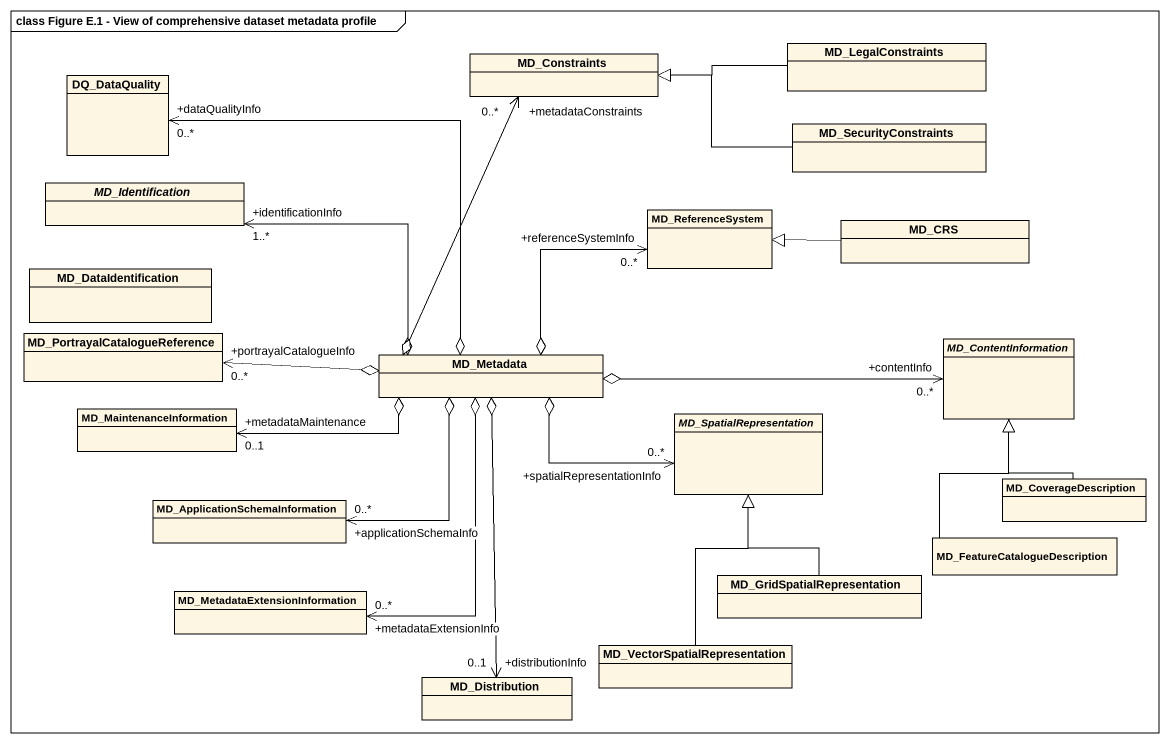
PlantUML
@startuml
mainframe class Figure E.1 - View of comprehensive dataset metadata profile
hide circle
hide empty members
class MD_LegalConstraints
class DQ_DataQuality
class MD_Constraints
class MD_SecurityConstraints
abstract class MD_Identification
class MD_ReferenceSystem
class MD_CRS
class MD_DataIdentification
class "MD_PortrayalCatalogueReference" as MD_PortrayalCatalogueReferen
abstract class MD_ContentInformation
class MD_Metadata
class MD_MaintenanceInformation
abstract class MD_SpatialRepresentation
class MD_CoverageDescription
class "MD_ApplicationSchemaInformation" as MD_ApplicationSchemaInformat
class MD_GridSpatialRepresentation
class "MD_FeatureCatalogueDescription" as MD_FeatureCatalogueDescripti
class "MD_MetadataExtensionInformation" as MD_MetadataExtensionInformat
class MD_Distribution
class "MD_VectorSpatialRepresentation" as MD_VectorSpatialRepresentati
MD_LegalConstraints -left-|> MD_Constraints
DQ_DataQuality "+dataQualityInfo\n0..*" <--o MD_Metadata
MD_Constraints "+metadataConstraints\n0..*" <--o MD_Metadata
MD_SecurityConstraints -left-|> MD_Constraints
MD_Identification "+identificationInfo\n1..*" <-right-o MD_Metadata
MD_CRS -left-|> MD_ReferenceSystem
MD_Metadata o-up-> "+referenceSystemInfo\n0..*" MD_ReferenceSystem
MD_Metadata o-left-> "+portrayalCatalogueInfo\n0..*" MD_PortrayalCatalogueReferen
MD_Metadata o-right-> "+contentInfo\n0..*" MD_ContentInformation
MD_Metadata o--> "+metadataExtensionInfo\n0..*" MD_MetadataExtensionInformat
MD_Metadata o--> "+distributionInfo\n0..1" MD_Distribution
MD_MaintenanceInformation "+metadataMaintenance\n0..1" <-right-o MD_Metadata
MD_SpatialRepresentation "+spatialRepresentationInfo\n0..*" <-left-o MD_Metadata
MD_CoverageDescription -up-|> MD_ContentInformation
MD_ApplicationSchemaInformat "+applicationSchemaInfo\n0..*" <-up-o MD_Metadata
MD_GridSpatialRepresentation -up-|> MD_SpatialRepresentation
MD_FeatureCatalogueDescripti -up-|> MD_ContentInformation
MD_VectorSpatialRepresentati -up-|> MD_SpatialRepresentation
@enduml
